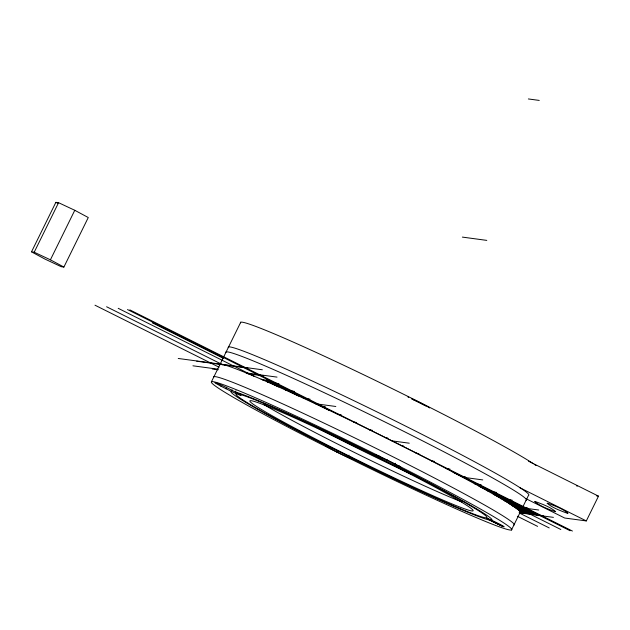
<?xml version="1.0" encoding="UTF-8"?>
<svg xmlns="http://www.w3.org/2000/svg" width="630" height="630" viewBox="0 0 630 630"><rect width="100%" height="100%" fill="white"/><g stroke="black" fill="none" stroke-linecap="round" stroke-linejoin="round"><path stroke-width="0.94" d="M31.5 251.858L55.865 202.332L58.574 202.695L74.781 210.294L88.271 217.531L63.898 267.057L61.197 266.695L44.99 259.095L31.5 251.858L34.209 252.22L50.408 259.82L63.898 267.057M34.209 252.22L58.574 202.695M50.408 259.82L74.781 210.294M211.507 381.638L240.755 322.206M225.91 388.718L226.674 387.174M232.163 389.852L231.399 391.395A145.38 6.591 26.2 0 0 328.167 446.56M235.982 390.789L235.368 392.025A145.38 6.591 26.2 0 1 375.74 455.506L376.197 454.577M237.242 392.569L236.628 393.805A139.86 6.347 26.2 0 0 332.727 448.576M239.833 393.317L239.376 394.246A139.86 6.347 26.2 0 1 378.48 457.144L379.087 455.907M336.767 451.938L337.373 450.702M348.981 455.167L348.366 456.403A139.86 6.347 26.2 0 0 484.872 517.671A139.86 6.347 26.2 0 0 394.309 465.098L395.223 463.239M351.823 457.238L351.367 458.167A145.38 6.591 26.2 0 0 489.691 520.104L502.921 526.357L488.077 519.018L489.691 520.104M386.403 461.286L387.159 459.735M399.514 465.901L398.908 467.137A145.38 6.591 26.2 0 1 491.266 520.27M511.466 529.987A167.486 7.599 26.2 0 0 295.179 415.674A167.486 7.599 26.2 0 0 277.822 421.777A167.486 7.599 26.2 0 0 511.466 529.987L528.523 495.322A167.486 7.599 26.2 0 0 381.591 414.17A167.486 7.599 26.2 0 0 228.288 347.618M526.207 498.795L564.693 518.025L586.317 520.931L598.5 496.164L528.531 461.199M528.365 98.949L539.256 100.414M462.373 237.1L486.793 240.384M178.243 358.47L262.34 369.771M196.741 361.226L247.818 368.085M192.938 365.809L218.075 369.188M246.102 372.952L277.035 377.11M212.294 368.991L218.075 369.771M247.952 373.787L263.371 375.858M267.356 382.071L278.925 383.631M285.8 390.23L294.478 391.395M303.282 398.262L310.023 399.168M315.512 403.751L335.814 406.484M320.757 406.295L325.576 406.941M337.27 414.194L341.129 414.713M353.784 422.092L356.682 422.486M369.337 429.865L372.228 430.251M385.851 437.763L387.781 438.023M391.884 440.858L409.279 443.197M401.404 445.536L403.334 445.796M415.989 453.175L418.887 453.569M431.542 460.947L434.432 461.341M446.134 468.594L449.985 469.106M460.719 476.233L465.538 476.878M462.452 477.178L482.753 479.91M596.618 495.912L598.5 496.164M474.343 483.745L481.092 484.651M487.966 491.258L496.637 492.424M500.63 498.637L512.19 500.188M512.324 505.89L527.743 507.961M513.631 506.646L538.721 510.016M519.199 512.497L543.296 515.734M519.64 512.82L553.416 517.364M519.845 487.715L586.317 520.931M129.811 309.873L572.426 531.051M127.488 309.566L328.994 410.256M453.072 472.256L570.103 530.744M152.247 322.804L223.445 358.383M265.994 379.764L298.573 396.042M479.044 486.226L538.138 515.631M263.537 379.433L278.507 386.914M493.314 494.259L532.933 514.048M261.08 379.102L263.726 380.425M504.063 500.527L530.476 513.718M118.204 308.314L254.591 376.472M508.898 503.551L560.818 529.491M511.292 505.032L528.019 513.387M515.875 508.221L525.562 513.064M518.703 510.528L523.105 512.733M106.596 306.755L222.744 364.801M519.293 512.985L549.21 527.932M94.988 305.196L219.059 367.195M517.364 516.261L537.603 526.373M55.865 202.332L57.558 203.238M576.45 485.754L577.23 486.187M411.799 398.94A8.844 0.402 26.2 0 1 424.919 405.499M425.557 405.94A8.844 0.402 26.2 0 1 425.604 406.043M240.471 322.859A167.486 7.599 26.2 0 1 364.801 375.315A167.486 7.599 26.2 0 1 533.389 463.735M534.311 464.349A167.486 7.599 26.2 0 1 535.98 465.491M225.847 352.572A167.486 7.599 26.2 0 1 379.15 419.123A167.486 7.599 26.2 0 1 526.089 500.275M219.76 364.951A167.486 7.599 26.2 0 1 373.062 431.511A167.486 7.599 26.2 0 1 519.994 512.655M213.664 377.331A167.486 7.599 26.2 0 1 366.967 443.89A167.486 7.599 26.2 0 1 513.907 525.034M461.869 501.952A124.417 5.646 26.2 0 1 361.998 456.199A124.417 5.646 26.2 0 1 264.19 404.736M411.957 474.461A124.417 5.646 26.2 0 1 316.528 427.518M407.972 397.034A13.387 0.606 26.2 0 1 408.744 397.365M411.626 398.648A13.387 0.606 26.2 0 1 429.581 407.956M412.989 399.538A8.844 0.402 26.2 0 1 423.557 404.783M534.838 501.63C540.115 506.189 547.769 508.898 554.479 511.442A45.809 2.079 26.2 0 0 555.644 511.599C550.368 507.04 542.706 504.331 535.996 501.787A45.809 2.079 26.2 0 0 534.838 501.63M547.218 503.291C552.494 507.859 560.157 510.56 566.858 513.111A45.809 2.079 26.2 0 0 568.024 513.269C562.747 508.701 555.093 505.992 548.384 503.449A45.809 2.079 26.2 0 0 547.218 503.291M299.337 430.534A124.417 5.646 26.2 0 0 472.902 510.914A124.417 5.646 26.2 0 0 312.228 425.99A124.417 5.646 26.2 0 0 299.337 430.534M220.957 386.182A14.584 0.661 26.2 0 0 241.03 395.443A14.584 0.661 26.2 0 0 221.878 385.363A14.584 0.661 26.2 0 0 220.957 386.182M381.158 458.593A14.584 0.661 26.2 0 0 401.499 468.019A14.584 0.661 26.2 0 0 382.67 458.065A14.584 0.661 26.2 0 0 381.158 458.593M331.986 449.497A14.584 0.661 26.2 0 0 351.886 458.656A14.584 0.661 26.2 0 0 332.553 448.497A14.584 0.661 26.2 0 0 331.986 449.497M490.738 520.624A9.631 0.433 26.2 0 0 504.173 526.845A9.631 0.433 26.2 0 0 491.739 520.27A9.631 0.433 26.2 0 0 490.738 520.624"/></g></svg>
